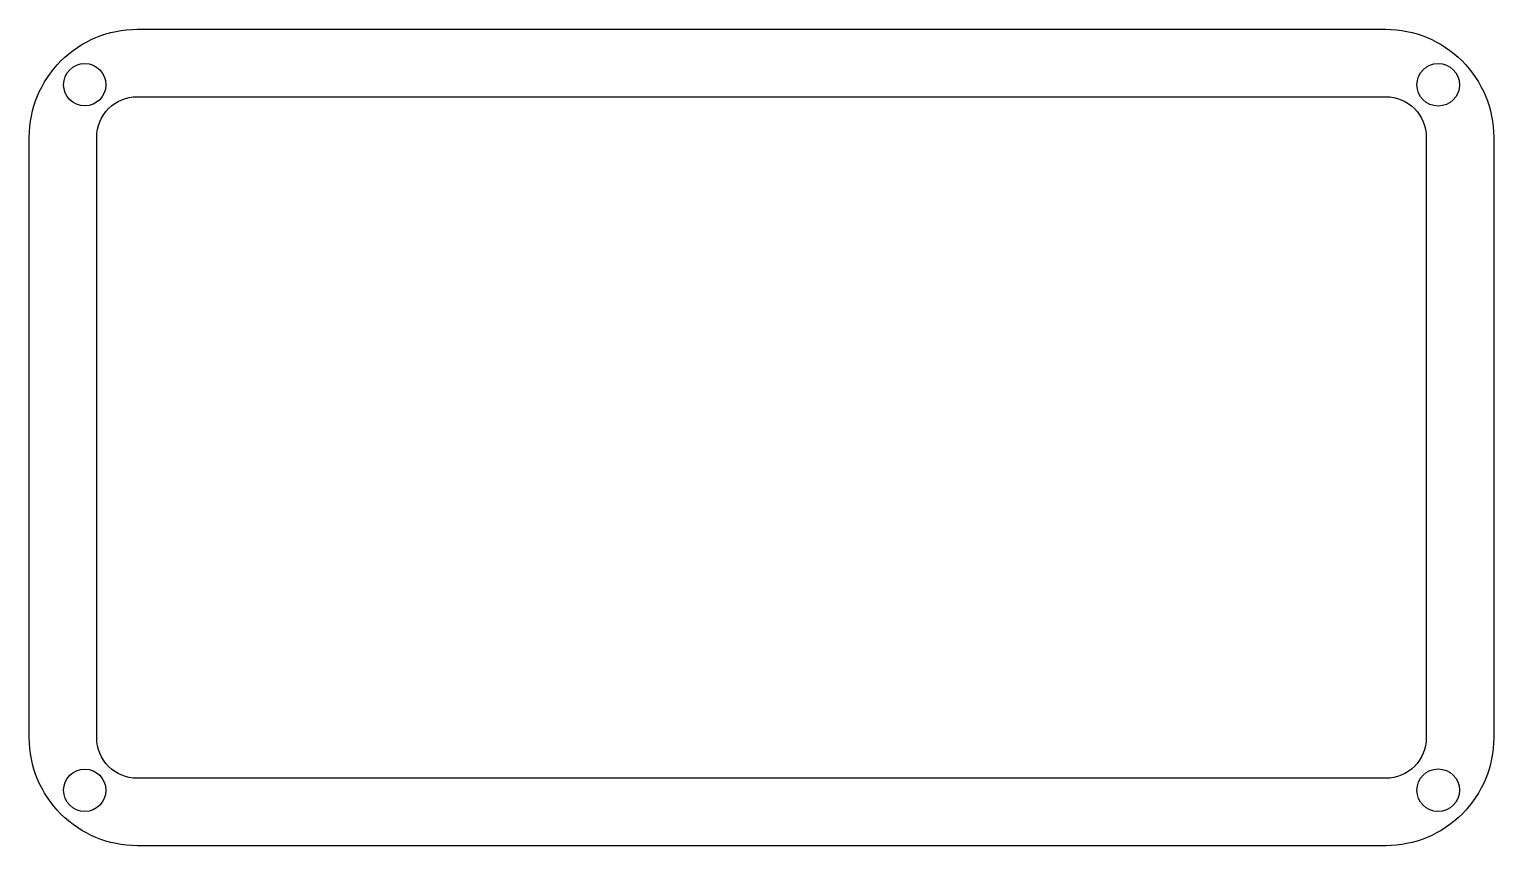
# Model space of a CAD drawing. Header units: millimetres. Extents: x -70 to 39, y -29 to 32.
import ezdxf

# ---------------------------------------------------------------- set-up
doc = ezdxf.new("R2010")
doc.units = ezdxf.units.MM
doc.layers.get('0').update_dxf_attribs({"linetype": 'CONTINUOUS'})

msp = doc.modelspace()

# ---------------------------------------------------------------- linework, layer by layer
for points in [[(39, -20.5, -0.414214), (31, -28.5), (-61.5, -28.5, -0.414214), (-69.5, -20.5), (-69.5, 24, -0.414214), (-61.5, 32), (31, 32, -0.414214), (39, 24)], [(34, -20.5, -0.414214), (31, -23.5), (-61.5, -23.5, -0.414214), (-64.5, -20.5), (-64.5, 24, -0.414214), (-61.5, 27), (31, 27, -0.414214), (34, 24)]]:
    msp.add_lwpolyline(points, format="xyb", close=True)
for centre, radius in [((-65.39, 27.89), 1.57), ((34.89, 27.89), 1.58), ((-65.39, -24.39), 1.57), ((34.89, -24.39), 1.58)]:
    msp.add_circle(centre, radius)

doc.saveas('drawing.dxf')
